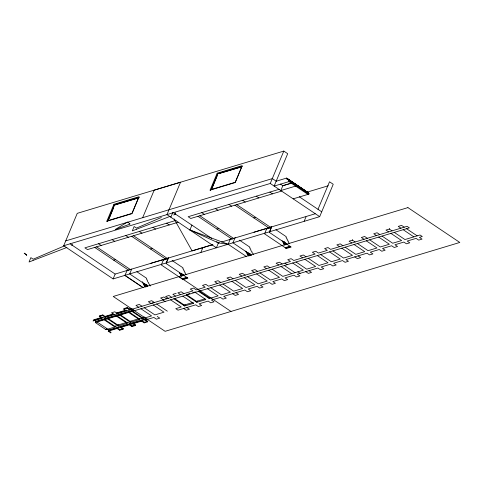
<?xml version="1.0" encoding="UTF-8"?>
<svg xmlns="http://www.w3.org/2000/svg" width="484" height="484" viewBox="0 0 484 484"><rect width="100%" height="100%" fill="white"/><g stroke="black" fill="none" stroke-linecap="round" stroke-linejoin="round"><path stroke-width="0.73" d="M26.402 255.334L26.511 254.711L24.2 253.162L26.717 255.219M317.994 209.318L329.519 181.778L333.228 184.271L319.682 216.657L113.129 278.917L63.706 245.727L77.258 213.341L180.55 182.196L166.968 214.618L216.39 247.802L218.417 242.956M71.826 245.569L72.382 244.178M106.831 221.236L113.915 204.302L138.926 196.758L131.842 213.692L106.831 221.236L107.406 221.624L114.49 204.69L139.501 197.145M108.15 220.819L114.496 204.901L138.95 197.762L114.744 205.065M109.299 218.078L112.161 211.23M112.736 209.856L113.595 207.805M107.902 220.656L132.114 213.353L138.702 197.599M113.129 278.917L115.156 274.071L163.568 259.515M115.355 325.817L114.865 326.99L105.966 329.677L95.3 322.513L95.759 321.4L133.85 309.917M93.503 319.888L102.408 317.201L101.942 318.309L99.244 316.5L99.474 315.943L102.814 314.939L105.512 316.748M142.659 217.709L154.178 190.17L283.812 151.081L287.69 153.688L274.138 186.074L289.801 181.355L289.983 180.925L309.004 193.697L308.822 194.126L293.159 198.851M99.244 316.5L102.578 315.495L102.814 314.939M104.659 318.714L104.199 319.827L114.865 326.99M102.578 315.495L105.276 317.304L105.742 316.197L113.274 313.922M124.872 275.378L143.095 287.599L124.872 275.378L127.086 270.641M107.999 317.71L107.539 318.823L118.205 325.986L127.104 323.3L127.601 322.126M105.966 329.677L106.456 328.497M131.702 269.08L129.67 273.932L147.771 286.086M108.731 330.009L108.241 331.183L110.794 332.919L111.042 332.333L108.985 330.947M116.904 315.024L116.438 316.137L127.11 323.3M117.981 312.507L117.515 313.614L114.823 311.799L111.483 312.809L114.182 314.618M120.238 314.019L119.778 315.132L130.444 322.29L139.344 319.609L139.84 318.436M126.651 310.389L126.421 310.928L123.722 309.119L123.952 308.574L127.286 307.57L129.984 309.379L132.047 308.75M145.17 319.561L147.747 321.291L147.517 321.848L144.94 320.118L145.448 318.938L108.712 330.015L108.216 331.189L117.122 328.509L117.63 327.323M118.205 325.986L118.695 324.806M123.722 309.119L127.062 308.108L127.286 307.57M117.122 328.509L119.699 330.233L119.941 329.652L123.281 328.648L120.704 326.918M129.143 311.333L128.683 312.446L139.344 319.609M130.22 308.816L129.76 309.923L127.062 308.108M142.405 282.226L142.623 281.742M119.699 330.233L123.033 329.229L123.281 328.648M150.724 263.344L212.682 244.662M143.095 282.674L142.877 283.158L144.044 284.513L145.412 284.102M170.876 217.189L172.613 213.033M132.477 310.329L132.017 311.442L142.683 318.605L151.583 315.919L140.917 308.756M146.573 284.822L144.522 285.439L143.833 284.991L144.044 284.513M145.593 286.988L144.371 285.796L144.504 285.445L144.371 285.796L145.031 286.25L147.094 285.627M173.665 214.981L175.087 214.46L175.644 213.063M175.087 214.46L175.662 213.075M129.869 323.633L129.361 324.818L131.963 326.561L135.296 325.557L135.52 324.952L133.463 323.566M130.444 322.296L130.934 321.116M133.209 322.628L132.701 323.808L135.296 325.557M131.938 326.543L132.186 325.956L135.52 324.952M150.173 286.038L150.379 285.542L148.63 283.545L148.83 283.067L147.674 281.712L147.408 280.303L146.737 279.849L146.973 279.286L146.295 278.832L146.549 278.233L136.827 271.706M168.347 257.984L163.592 259.46L161.293 264.948L183.115 279.595L187.907 278.149L166.091 263.502L168.39 258.014M123.033 329.229L120.455 327.499L141.606 321.128L142.096 319.948L141.854 320.559L144.413 322.296L147.747 321.291M142.683 318.605L143.173 317.425M166.296 262.885L168.317 258.051M141.606 321.128L144.178 322.852L144.413 322.296M246.356 256.49L228.133 244.263L218.447 242.926L189.897 229.96L191.924 225.114M210.092 190.121L217.177 173.187L242.188 165.649L235.103 182.583L210.092 190.121L210.667 190.508M210.951 189.831L217.752 173.574L242.048 166.248M217.141 176.007L211.411 189.71L217.758 173.786L242.212 166.653M181.833 273.672L180.465 274.083L179.298 272.734M182.994 274.392L180.943 275.009L180.254 274.567L180.465 274.083M180.943 275.009L180.78 275.372L181.464 275.82L183.515 275.202M181.464 275.82L181.331 276.11L183.394 275.487M186.128 274.664L185.051 273.115L185.251 272.643L184.579 272.189L184.773 271.736L184.095 271.288L184.301 270.804L183.63 270.35L183.829 269.872L183.158 269.425L183.394 268.856L182.716 268.408L182.97 267.803L172.032 260.459M200.945 252.267L202.729 248.008M235.66 181.561L241.679 167.174M184.815 305.44L174.155 298.277L173.919 298.828L184.585 305.991L185.082 304.817M195.451 291.864L195.221 292.403L205.888 299.566L196.825 302.3L186.158 295.137M184.585 305.991L193.491 303.305L193.715 302.766M198.785 290.86L198.561 291.398L209.227 298.561L218.127 295.875L207.461 288.718M196.825 302.3L197.315 301.127M230.444 238.727L228.133 244.263L189.897 229.96M209.227 298.561L209.717 297.388M235.23 237.329L232.931 242.817L251.656 255.395M63.706 245.727L270.26 183.472L283.812 151.081M254.003 232.181L315.223 213.765M248.673 252.987L247.306 253.398L246.138 252.049L246.344 251.565M246.156 252.043L246.356 251.559L245.666 251.111M276.255 181.179L272.286 178.626L65.739 240.881M247.306 253.398L247.094 253.882L247.784 254.324L249.835 253.707M247.784 254.324L247.62 254.687L248.292 255.135L250.355 254.511M282.85 185.717L291.223 183.188L282.825 185.705L280.823 190.563L295.609 186.104L296.154 184.809L295.676 184.93L295.881 184.44M289.226 180.465L286.425 178.578L286.637 178.07L305.658 190.847L305.761 191.61M286.909 178.433L286.74 178.832L287.224 178.687L307.878 192.596L307.757 192.886L308.241 192.741L286.909 178.433L286.425 178.578M287.224 178.687L287.079 179.038L287.895 179.098L287.732 179.485L288.216 179.34L288.373 179.963L289.22 179.963L289.015 180.459L294.466 184.12M271.609 226.869L266.853 228.345L264.554 233.839L286.377 248.48L291.168 247.04L269.352 232.387L271.651 226.899M289.468 180.32L288.93 181.615L307.951 194.387L308.496 193.098L289.468 180.32L289.015 180.459M289.589 181.046L289.747 180.659L308.768 193.431L308.611 193.818L289.589 181.046L289.983 180.925M269.558 231.775L271.578 226.936M293.104 183.061L293.298 182.547M294.091 183.732L294.224 183.363L293.401 183.309L293.57 182.904L293.086 183.049M295.04 184.44L295.899 184.452M295.591 186.092L296.135 184.797M284.616 241.655L283.043 242.526L283.715 242.98L285.094 242.563M286.256 243.283L284.041 244.257L284.725 244.704L286.776 244.087M284.423 242.109L283.055 242.52L283.727 242.974L283.515 243.452L284.205 243.9L284.054 244.257L286.104 243.633M306.245 191.464L306.433 192.021L306.916 191.876L306.753 192.257L328.219 185.783M284.725 244.704L284.592 245.001L286.655 244.378M307.062 192.529L307.237 192.112M308.241 192.741L308.036 193.231L308.496 193.098M289.39 243.555L288.313 242.006L288.512 241.528L287.841 241.08L288.034 240.627L287.357 240.173L287.563 239.689L286.891 239.241L287.091 238.763L286.419 238.309L286.649 237.747L285.977 237.293L286.232 236.694L275.904 229.755M304.206 221.158L305.991 216.899M351.808 242.992L349.109 241.183L352.443 240.179L352.673 239.634M388.682 231.878L385.984 230.063L389.317 229.059L389.547 228.508M64.293 245.951L33.202 259.206L30.861 257.639L29.064 261.995L32.985 260.489M161.341 217.491L136.464 228.097L134.122 226.524L132.326 230.88L136.246 229.374M129.664 224.219L115.174 229.549L127.461 222.047L129.706 223.56M33.069 260.434L66.937 247.451M136.331 229.319L170.199 216.336M129.978 224.104L129.803 223.62M221.563 172.879L217.758 173.786M222.985 172.449L241.498 166.865M211.163 189.54L235.375 182.244M276.164 181.228L286.637 178.07M289.275 180.798L289.747 180.659M294.072 183.72L294.575 183.587M175.928 220.395L84.894 247.844L87.489 249.587L178.082 222.277M279.189 189.286L188.149 216.729L190.75 218.478L281.343 191.162M295.543 184.307L294.393 183.956L298.356 186.636M307.401 192.741L307.878 192.596M308.29 193.576L308.768 193.431M308.611 193.818L309.004 193.697M113.68 260.15L115.555 259.593M150.591 249.018L152.46 248.461M216.941 229.035L218.816 228.478M253.852 217.903L255.721 217.346M212.918 244.614L192.075 250.9L174.125 218.907M217.945 243.101L219.385 242.666M221.539 242.018L266.829 228.4M163.32 260.102L168.123 258.656M266.581 228.986L271.379 227.541M143.373 284.06L144.74 283.648M246.634 252.951L248.002 252.539M179.794 273.635L181.161 273.224M143.851 284.985L145.902 284.368M247.112 253.876L249.157 253.259M180.272 274.561L182.323 273.944M285.584 242.829L283.533 243.446L284.187 243.906M144.371 285.796L147.106 284.967M250.367 253.858L247.633 254.681L248.843 255.879M180.792 275.366L183.527 274.543M144.922 286.534L147.656 285.711M250.918 254.596L248.183 255.425L248.855 255.873L250.222 255.461M146.277 286.782L147.644 286.371M181.905 278.778L186.703 277.344M285.167 247.663L289.964 246.229M182.462 279.153L187.248 277.713M182.571 279.226L187.356 277.78M285.723 248.044L290.509 246.598M285.832 248.117L290.612 246.665M176.2 293.316L172.867 294.326L175.535 296.117M116.65 312.906L126.203 310.026M128.889 309.216L131.594 308.405M93.273 320.438L113.728 314.273M116.414 313.463L125.967 310.583M154.372 302.476L151.032 303.48L148.364 301.689L151.698 300.685L154.396 302.494M93.043 320.995L101.942 318.309M105.276 317.304L192.965 290.89L190.266 289.075L193.606 288.071L196.298 289.88L205.204 287.2L202.506 285.385L205.839 284.38L208.537 286.189L290.448 261.493L287.75 259.684L291.09 258.68L293.788 260.489L315.084 254.064L312.392 252.255L315.725 251.25L318.424 253.059L327.323 250.379L324.625 248.564L327.964 247.56L330.663 249.369L407.08 226.324L409.343 227.843L95.3 322.513M95.529 321.957L134.304 310.268M187.786 294.163L189.879 293.534M192.668 292.693L194.756 292.064M117.358 325.212L126.227 322.538M129.597 321.521L139.15 318.641M141.842 317.831L144.547 317.014M183.738 305.235L192.614 302.542M195.984 301.526L204.986 298.816M208.308 297.829L209.753 297.394M108.47 330.602L147.257 318.908M144.94 320.118L153.845 317.437L156.417 319.162L159.756 318.157L157.197 316.421M144.178 322.852L147.517 321.848M266.865 228.345L268.263 228.484M163.604 259.454L165.002 259.593M404.255 227.177L401.587 225.387L398.247 226.391L400.921 228.188M406.518 228.696L417.178 235.859M403.178 229.7L413.844 236.864M389.317 229.059L392.016 230.868M394.279 232.387L404.945 239.55L420.021 235L422.284 236.519L419.44 237.378L422.036 239.12L418.702 240.124L416.101 238.382L407.195 241.062L409.773 242.793L406.439 243.797L403.862 242.073L394.956 244.753L397.533 246.483L394.2 247.487L391.629 245.763L382.56 248.492L385.137 250.222L381.797 251.226L379.226 249.502L370.32 252.182L372.898 253.912L369.564 254.917L366.987 253.192L345.842 259.563L348.419 261.293L345.08 262.298L342.509 260.573L333.603 263.254L336.18 264.984L332.841 265.988L330.269 264.264L321.201 266.993L323.778 268.723L320.444 269.727L317.873 268.003L297.315 274.198L299.917 275.94L296.577 276.951L293.982 275.202L285.076 277.883L287.653 279.613L284.314 280.623L281.742 278.893L272.837 281.573L275.414 283.303L272.075 284.314L269.503 282.583L260.434 285.312L263.012 287.042L259.678 288.053L257.107 286.322L248.201 289.002L250.779 290.733L247.439 291.743L244.868 290.013L223.717 296.383L226.294 298.114L222.961 299.124L220.383 297.394L211.478 300.074L214.055 301.804L210.721 302.815L208.15 301.084L199.081 303.813L201.659 305.543L198.319 306.553L195.748 304.823L178.021 310.165L175.765 308.653L181.252 306.995L170.586 299.832M390.939 233.391L401.605 240.554L392.706 243.24L382.039 236.077M379.783 234.558L377.084 232.75L373.745 233.754L376.443 235.569M378.7 237.081L389.366 244.245L380.303 246.979L369.637 239.816M298.695 186.836L302.675 189.534M303.014 189.74L305.519 191.428M296.311 185.36L298.779 187.018M300.631 188.264L303.099 189.916M304.95 191.162L307.419 192.82M289.801 181.355L308.822 194.126M367.38 238.297L364.682 236.488L361.348 237.493L364.047 239.302M366.303 240.82L376.969 247.983L368.064 250.67L357.404 243.506M280.424 184.089L283.079 185.868M299.287 196.758L321.709 211.811M270.26 183.472L319.682 216.657M352.443 240.179L355.141 241.988M354.064 244.511L364.73 251.674L355.825 254.36L345.159 247.197M269.866 192.094L272.468 193.842M342.902 245.678L340.204 243.869L336.87 244.874L339.568 246.683M358.081 255.879L360.683 257.621L357.325 258.607L354.748 256.883M341.825 248.201L352.491 255.364L343.586 258.051L332.919 250.887M256.248 196.202L258.855 197.944M217.177 173.187L217.752 173.574M329.586 251.892L340.252 259.055L331.346 261.741L320.68 254.578M242.635 200.309L245.231 202.052M317.347 255.582L328.013 262.745L318.95 265.48L308.284 258.317M236.755 204.605L270.979 227.595M234.891 205.168L269.146 228.176M229.011 204.411L231.612 206.16M282.087 240.687L283.249 242.067M306.021 256.798L303.329 254.989L299.989 255.994L302.688 257.803M304.944 259.321L315.61 266.484L306.711 269.171L296.045 262.007M308.967 270.683L311.539 272.413L308.326 273.381L305.767 271.651M215.386 208.519L217.988 210.262M292.705 263.012L303.371 270.175L282.819 276.37L272.153 269.207M284.961 263.151L287.224 264.669M297.89 271.827L300.159 273.339M282.136 264.004L279.462 262.207L276.128 263.211L278.796 265.008M284.392 265.516L295.058 272.68M201.767 212.627L204.369 214.37M281.059 266.527L291.725 273.684M239.483 240.185L249.811 247.118L249.556 247.723L250.228 248.171L249.998 248.734L250.67 249.187L250.936 250.603L252.091 251.958L251.892 252.43L253.64 254.433M199.838 215.737L234.087 238.733M197.974 216.3L232.253 239.314M269.897 267.694L267.198 265.879L263.859 266.884L266.557 268.699M268.82 270.217L279.486 277.374L270.58 280.061L259.914 272.897M172.752 212.288L211.665 238.37M216.542 241.697L218.447 242.926M257.657 271.379L254.959 269.57L251.626 270.574L254.324 272.389M256.581 273.902L267.247 281.065L258.184 283.799L247.518 276.636M245.261 275.118L242.563 273.309L239.223 274.313L241.921 276.128M166.605 223.209L169.206 224.951M244.178 277.641L254.844 284.804L245.945 287.49L235.278 280.327M233.022 278.808L230.323 276.999L226.984 278.004L229.682 279.819M152.986 227.317L155.594 229.059M231.945 281.331L242.605 288.494L233.705 291.18L223.039 284.017M113.915 204.302L114.49 204.69M220.783 282.499L218.084 280.69L214.745 281.694L217.443 283.509M235.962 292.699L238.558 294.441L235.2 295.434L232.623 293.703M219.7 285.028L230.372 292.185L221.466 294.871L210.8 287.708M139.374 231.419L141.969 233.161M133.493 235.72L167.724 258.704M131.63 236.283L165.891 259.291M125.749 235.526L128.351 237.269M179.104 276.606L230.989 311.448M199.414 291.283L209.451 298.023M112.125 239.628L114.726 241.377M186.388 294.599L197.055 301.762M183.902 293.619L181.204 291.81L177.87 292.814L180.562 294.629M182.825 296.141L193.491 303.305M98.506 243.736L101.108 245.479M96.576 246.846L130.825 269.848M171.663 297.309L168.964 295.5L165.631 296.504L168.329 298.319M186.842 307.503L189.419 309.234L186.201 310.208L183.642 308.471M94.713 247.409L128.992 270.429M166.635 298.803L163.937 296.994L160.603 297.999L163.296 299.808M162.842 299.971L165.098 301.49M70.113 243.821L115.156 274.071M156.653 304.012L167.319 311.176M153.319 305.017L163.985 312.18L154.922 314.915L144.256 307.751M142 306.233L139.301 304.424L135.962 305.428L138.66 307.237M132.241 310.909L142.907 318.073L139.567 319.077L128.901 311.914M120.002 314.594L130.668 321.757L127.334 322.761L117.297 316.022M129.615 324.226L132.186 325.956M107.763 318.278L118.429 325.442L115.095 326.446L104.429 319.283M99.474 315.943L102.172 317.758M117.37 327.928L119.941 329.652M94.816 320.462L110.001 330.657M120.97 326.319L120.455 327.499L120.97 326.319M407.915 207.612L113.22 296.468L165.111 331.316L459.8 242.454L407.915 207.612"/></g></svg>
